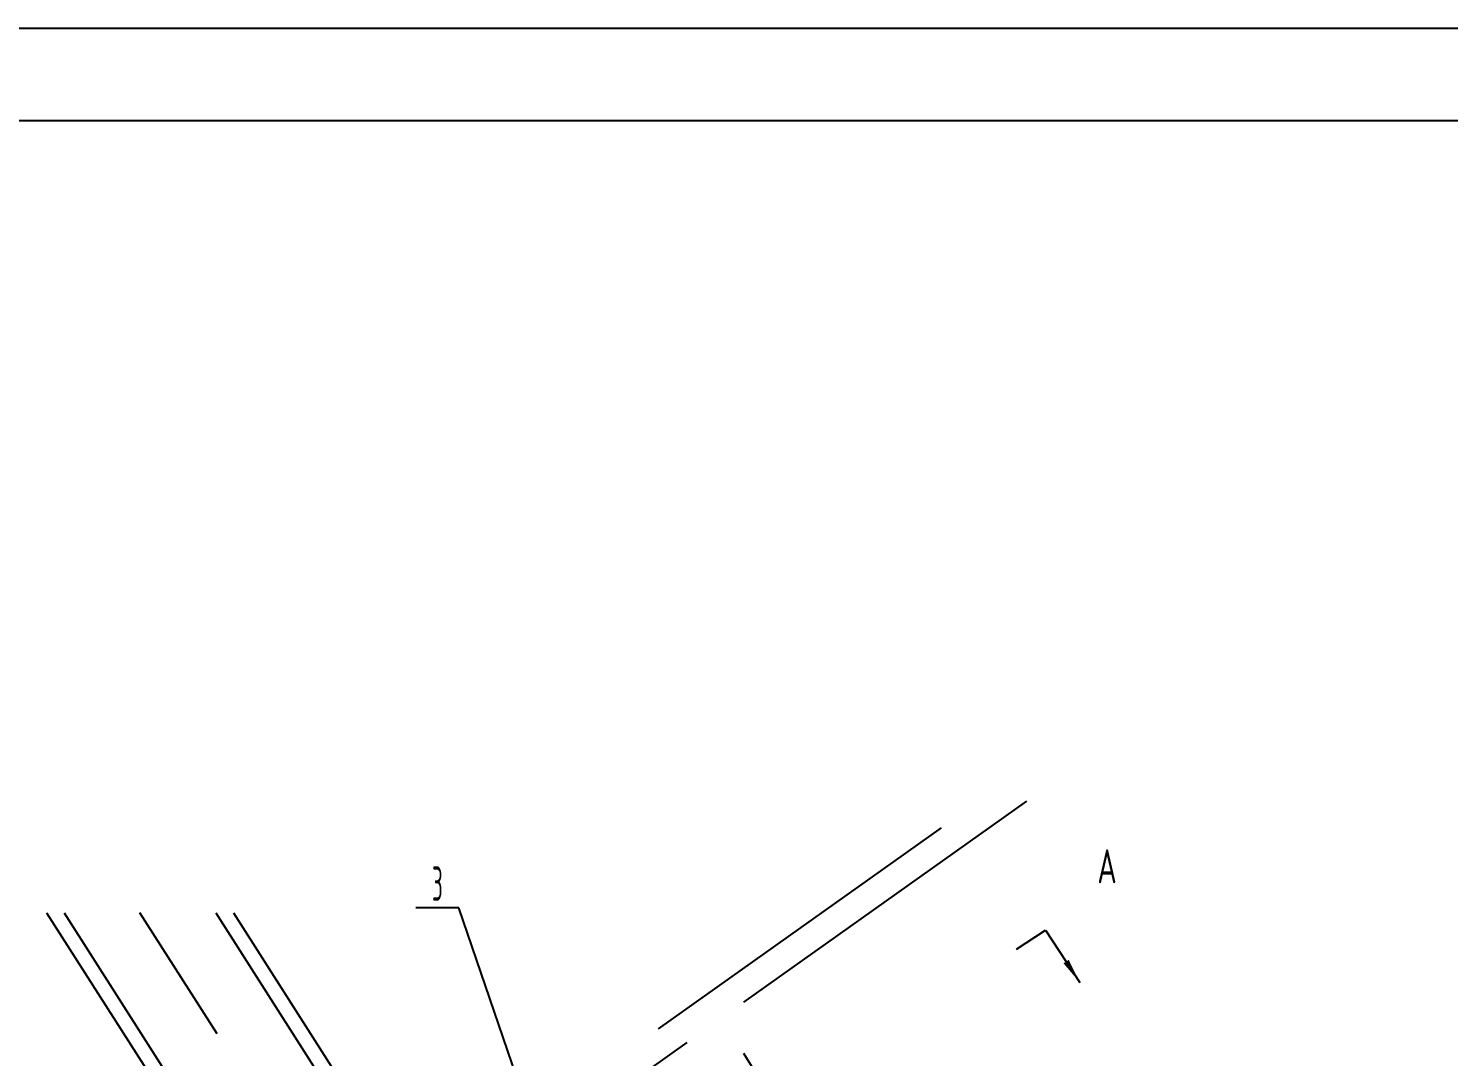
# Model space of a CAD drawing. Header units: millimetres. Extents: x 0 to 16800, y 0 to 11880.
# Drawn here: x 3838 to 6906, y 9658 to 11880 of the extents above; entities that cross this region are included whole.
import ezdxf
from ezdxf.enums import TextEntityAlignment as Align

# ---------------------------------------------------------------- set-up
doc = ezdxf.new("R2010")
doc.units = ezdxf.units.MM
doc.header["$LTSCALE"] = 400
doc.linetypes.add('K', pattern=[2.5, 1.25, -0.25, 0.25, -0.25, 0.25, -0.25])
for name, color, linetype in [('01', 7, 'Continuous'), ('02', 1, 'Continuous'), ('07', 6, 'K'), ('08', 1, 'Continuous'), ('11', 3, 'Continuous')]:
    doc.layers.add(name, color=color, linetype=linetype)
doc.styles.get("Standard").update_dxf_attribs({"font": 'isocp', "width": 0.707, "bigfont": 'intecad.shx'})
doc.dimstyles.new('INTE', dxfattribs={"dimscale": 40, "dimtxt": 3.5, "dimasz": 3, "dimexe": 3, "dimexo": 0, "dimgap": 1, "dimtad": 1, "dimdec": 0, "dimdsep": 46, "dimtxsty": 'Standard', "dimcen": 0, "dimclrd": 1, "dimclre": 1, "dimclrt": 3, "dimaunit": 1, "dimadec": 0, "dimazin": 0, "dimtfac": 1, "dimtdec": 0, "dimtmove": 0, "dimatfit": 0, "dimfxl": 0, "dimarcsym": 0})

# ---------------------------------------------------------------- blocks, each defined once
blk = doc.blocks.new('*D37')
at = {"layer": '08', "color": 1, "lineweight": -2}
for p, q in [((5572.3, 9360.5), (5383.9, 9665.1)), ((4901.2, 9225.5), (5345, 9499.9)), ((4924.4, 8959.8), (4736.1, 9264.4))]:
    blk.add_line(p, q, dxfattribs=at)
at = {"layer": '08', "color": 1}
for points in [[(5334.5, 9516.9), (5355.5, 9482.9), (5447, 9563)], [(4890.7, 9242.5), (4911.8, 9208.5), (4799.2, 9162.4)]]:
    blk.add_solid(points, dxfattribs=at)
at = {"layer": 'Defpoints', "color": 0}
for p in [(5447, 9563), (5572.3, 9360.5), (4924.4, 8959.8)]:
    blk.add_point(p, dxfattribs=at)
at = {"layer": '08', "color": 3, "insert": (5065.2, 9456.3), "char_height": 140, "attachment_point": 5, "rotation": 31.7348}
blk.add_mtext('762', dxfattribs=at)
blk = doc.blocks.new('wer')
at = {"layer": '07', "color": 6, "linetype": 'K', "ltscale": 1.5}
for p, q in [((-4212.7, 8135.7), (-8421.2, 5146.5)), ((-4397.5, 8078.1), (-8397.2, 5237.1)), ((-6329.6, 7894.7), (-5444.3, 6506.4)), ((-6291.6, 7894.7), (-3926.7, 4186)), ((-3542, 3839.4), (-6128, 7894.7)), ((-5964.3, 7894.7), (-3694, 4334.4)), ((-5926.3, 7894.7), (-5157.6, 6689.2))]:
    blk.add_line(p, q, dxfattribs=at)
blk = doc.blocks.new('*U72')
at = {"layer": '01'}
blk.add_lwpolyline([(415, 292), (25, 292)], dxfattribs=at)
at = {"layer": '02'}
blk.add_lwpolyline([(420, 297), (0, 297)], dxfattribs=at)

msp = doc.modelspace()

# ---------------------------------------------------------------- linework, layer by layer
at = {"layer": '01'}
msp.add_line((5972.8, 9890.5), (6035.6, 9931.5), dxfattribs=at)
at = {"layer": '02'}
for p, q in [((4768.3, 9980), (4675.3, 9980)), ((5082.7, 9058.4), (4768.3, 9980)), ((6035.6, 9931.5), (6109.4, 9818.5))]:
    msp.add_line(p, q, dxfattribs=at)
msp.add_lwpolyline([(6109.4, 9818.5, 0, 13.5, 0), (6079.9, 9863.7, 0, 0, 0)], format="xyseb", dxfattribs=at)

# ---------------------------------------------------------------- block references
at = {"layer": '01', "xscale": 40, "yscale": 40, "zscale": 40}
msp.add_blockref('*U72', (0, 0), dxfattribs=at)
at = {"layer": '01'}
msp.add_blockref('wer', (10207.3, 2074.3), dxfattribs=at)

# ---------------------------------------------------------------- texts
at = {"layer": '11', "width": 0.707}
msp.add_text('A', height=73.5, dxfattribs=at).set_placement((6147.4, 10010.9), align=Align.BOTTOM_LEFT)
at = {"layer": '11', "width": 0.527686}
msp.add_text('3', height=74.2, dxfattribs=at).set_placement((4710.2, 9995), (4733.4, 9995), align=Align.FIT)

# ---------------------------------------------------------------- dimensions: what is measured, and where the dimension line sits
at = {"layer": '08'}
dim = msp.add_aligned_dim(p1=(4924.4, 8959.8), p2=(5572.3, 9360.5), distance=238.1, dimstyle='INTE', dxfattribs=at)
dim.commit()
dim.dimension.update_dxf_attribs({"geometry": '*D37', "text_midpoint": (5065.2, 9456.3)})

doc.saveas('drawing.dxf')
